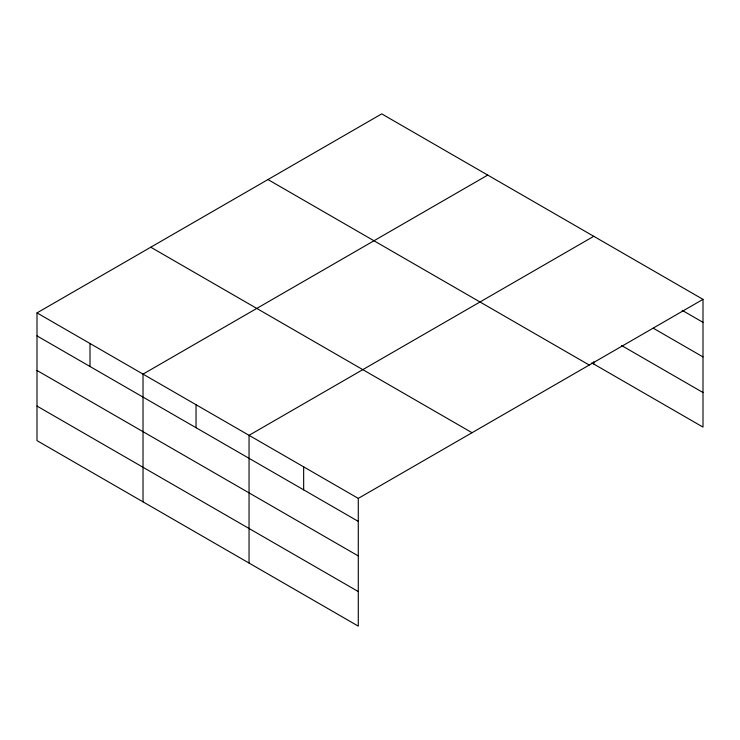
<?xml version="1.0" encoding="UTF-8"?>
<svg xmlns="http://www.w3.org/2000/svg" width="740" height="740" viewBox="0 0 740 740"><rect width="100%" height="100%" fill="white"/><g stroke="black" fill="none" stroke-linecap="round" stroke-linejoin="round"><path stroke-width="1.11" d="M703 299.367L381.72 113.877L37 312.9L37 440.633L358.28 626.123L358.28 498.39L703 299.367L703 427.1L591.769 362.878M487.743 175.084L143.024 374.107L143.024 501.849M593.767 236.301L249.047 435.324L249.047 563.057M682.151 310.319L703 322.363M653.346 328.255L703 356.921M621.572 345.525L703 392.533M267.963 179.552L589.244 365.042M150.756 247.215L472.037 432.706M37 312.9L358.28 498.39M37 335.895L358.28 521.385M37 370.463L358.28 555.943M37 406.075L358.28 591.556M593.767 361.731L593.767 364.034M303.659 466.857L303.659 489.852M196.035 404.715L196.035 427.711M90.012 343.499L90.012 366.494"/></g></svg>
